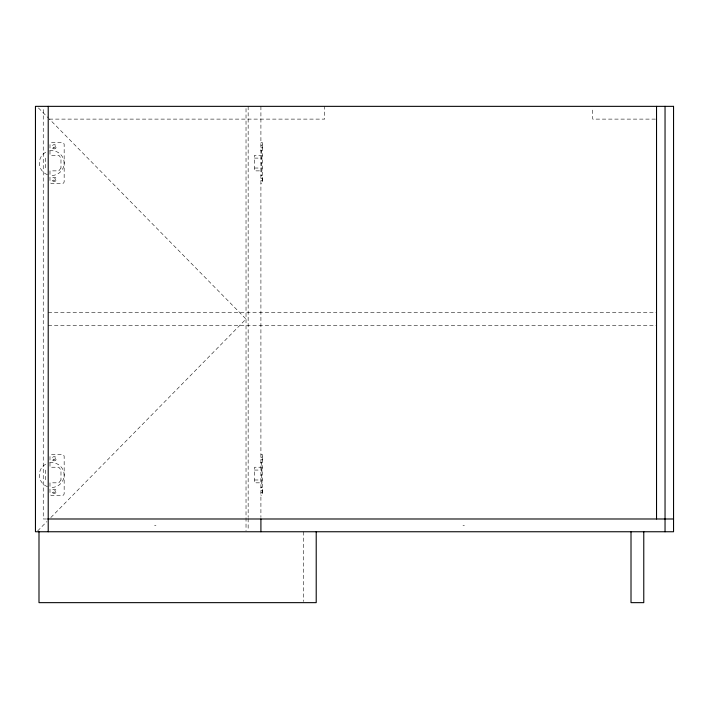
<?xml version="1.0" encoding="UTF-8"?>
<svg xmlns="http://www.w3.org/2000/svg" width="709" height="709" viewBox="0 0 709 709"><rect width="100%" height="100%" fill="white"/><g stroke="black" fill="none" stroke-linecap="round" stroke-linejoin="round"><path stroke-width="0.53" stroke-dasharray="3.54 2.66" d="M37.639 530.961L46.936 521.505M50.809 517.57L246.023 319.05L49.267 118.952M49.603 150.849L51.757 150.662A12.407 12.407 0 0 1 64.165 163.07A12.407 12.407 0 0 1 51.757 175.477L49.603 175.291M49.603 462.809L51.757 462.623A12.407 12.407 0 0 1 64.165 475.03A12.407 12.407 0 0 1 51.757 487.438L49.603 487.251M49.32 119.112L324.722 119.112L324.722 106.35M655.435 119.112L592.724 119.112L592.724 108.477M260.912 142.509L262.33 142.509L262.33 183.631L260.912 183.631M262.33 144.636L262.33 148.89M260.912 145.7L261.976 145.7M260.912 147.827L261.976 147.827M260.912 150.662L261.621 150.662L261.621 175.477L260.912 175.477M260.912 150.813L261.621 150.813M260.912 150.893L261.621 150.893M262.33 155.271L254.531 155.271L254.531 170.869L262.33 170.869M254.531 158.107L262.33 158.107M260.912 163.07L261.621 163.07M254.531 168.033L262.33 168.033M260.912 175.327L261.621 175.247M262.33 177.25L262.33 181.504M260.912 178.313L261.976 178.313M260.912 180.44L261.976 180.44M48.212 312.669L656.534 312.669M48.212 325.431L656.534 325.431M260.912 454.469L262.33 454.469L262.33 495.591L260.912 495.591M262.33 456.596L262.33 460.85M260.912 457.659L261.976 457.659M260.912 459.786L261.976 459.786M260.912 462.623L261.621 462.623L261.621 487.438L260.912 487.438M260.912 462.773L261.621 462.773M260.912 462.853L261.621 462.853M262.33 467.231L254.531 467.231L254.531 482.829L262.33 482.829M254.531 470.067L262.33 470.067M260.912 475.03L261.621 475.03M254.531 479.993L262.33 479.993M260.912 487.287L261.621 487.207M262.33 489.21L262.33 493.464M260.912 490.274L261.976 490.274M260.912 492.401L261.976 492.401M46.572 518.988L43.249 518.988L43.249 108.566M154.562 525.369L155.98 525.369M462.977 525.369L464.395 525.369M38.419 107.928L48.487 118.164M303.452 531.75L303.452 601.542M260.912 106.35L260.912 517.384M248.15 106.35L248.15 517.419M248.15 518.492L248.15 530.651M246.023 108.557L246.023 530.642M45.73 158.107L45.73 168.033M45.73 470.067L45.73 479.993M47.512 174.733A12.407 12.407 0 0 1 47.512 151.407M47.512 486.693A12.407 12.407 0 0 1 47.512 463.367M60.974 168.033L58.847 170.869L49.984 170.869L49.984 181.504A2.127 2.127 0 0 0 52.111 183.631L62.038 183.631A2.127 2.127 0 0 0 64.165 181.504L64.165 144.636A2.127 2.127 0 0 0 62.038 142.509L52.111 142.509A2.127 2.127 0 0 0 49.984 144.636L49.984 155.271L58.847 155.271L60.974 158.107L60.974 168.033M60.974 479.993L58.847 482.829L49.984 482.829L49.984 493.464A2.127 2.127 0 0 0 52.111 495.591L62.038 495.591A2.127 2.127 0 0 0 64.165 493.464L64.165 456.596A2.127 2.127 0 0 0 62.038 454.469L52.111 454.469A2.127 2.127 0 0 0 49.984 456.596L49.984 467.231L58.847 467.231L60.974 470.067L60.974 479.993M52.874 181.008A2.127 2.127 0 0 0 56.33 179.749A2.127 2.127 0 0 0 53.512 177.374A2.127 2.127 0 0 0 52.874 181.008M53.175 148.606A2.127 2.127 0 0 0 56.365 146.763A2.127 2.127 0 0 0 53.175 144.92A2.127 2.127 0 0 0 53.175 148.606M53.707 180.299A1.063 1.063 0 0 0 55.302 179.377A1.063 1.063 0 0 0 53.707 178.455A1.063 1.063 0 0 0 53.707 180.299M53.485 147.516A1.063 1.063 0 0 0 55.267 147.038A1.063 1.063 0 0 0 53.964 145.735A1.063 1.063 0 0 0 53.485 147.516M52.874 492.968A2.127 2.127 0 0 0 56.33 491.709A2.127 2.127 0 0 0 53.512 489.334A2.127 2.127 0 0 0 52.874 492.968M53.175 460.566A2.127 2.127 0 0 0 56.365 458.723A2.127 2.127 0 0 0 53.175 456.88A2.127 2.127 0 0 0 53.175 460.566M53.707 492.259A1.063 1.063 0 0 0 55.302 491.337A1.063 1.063 0 0 0 53.707 490.415A1.063 1.063 0 0 0 53.707 492.259M53.485 459.476A1.063 1.063 0 0 0 55.267 458.998A1.063 1.063 0 0 0 53.964 457.695A1.063 1.063 0 0 0 53.485 459.476"/><path stroke-width="1.06" d="M47.68 518.988L673.55 518.988M665.042 106.35L665.042 531.75M656.534 106.35L656.534 518.988M643.772 531.75L643.772 602.65L631.01 602.65L631.01 531.75M316.214 531.75L316.214 602.65L38.995 602.65L38.995 531.75M260.912 518.988L260.912 531.75M48.212 106.35L48.212 531.75M673.55 106.35L35.45 106.35L35.45 531.75L673.55 531.75L673.55 106.35"/></g></svg>
